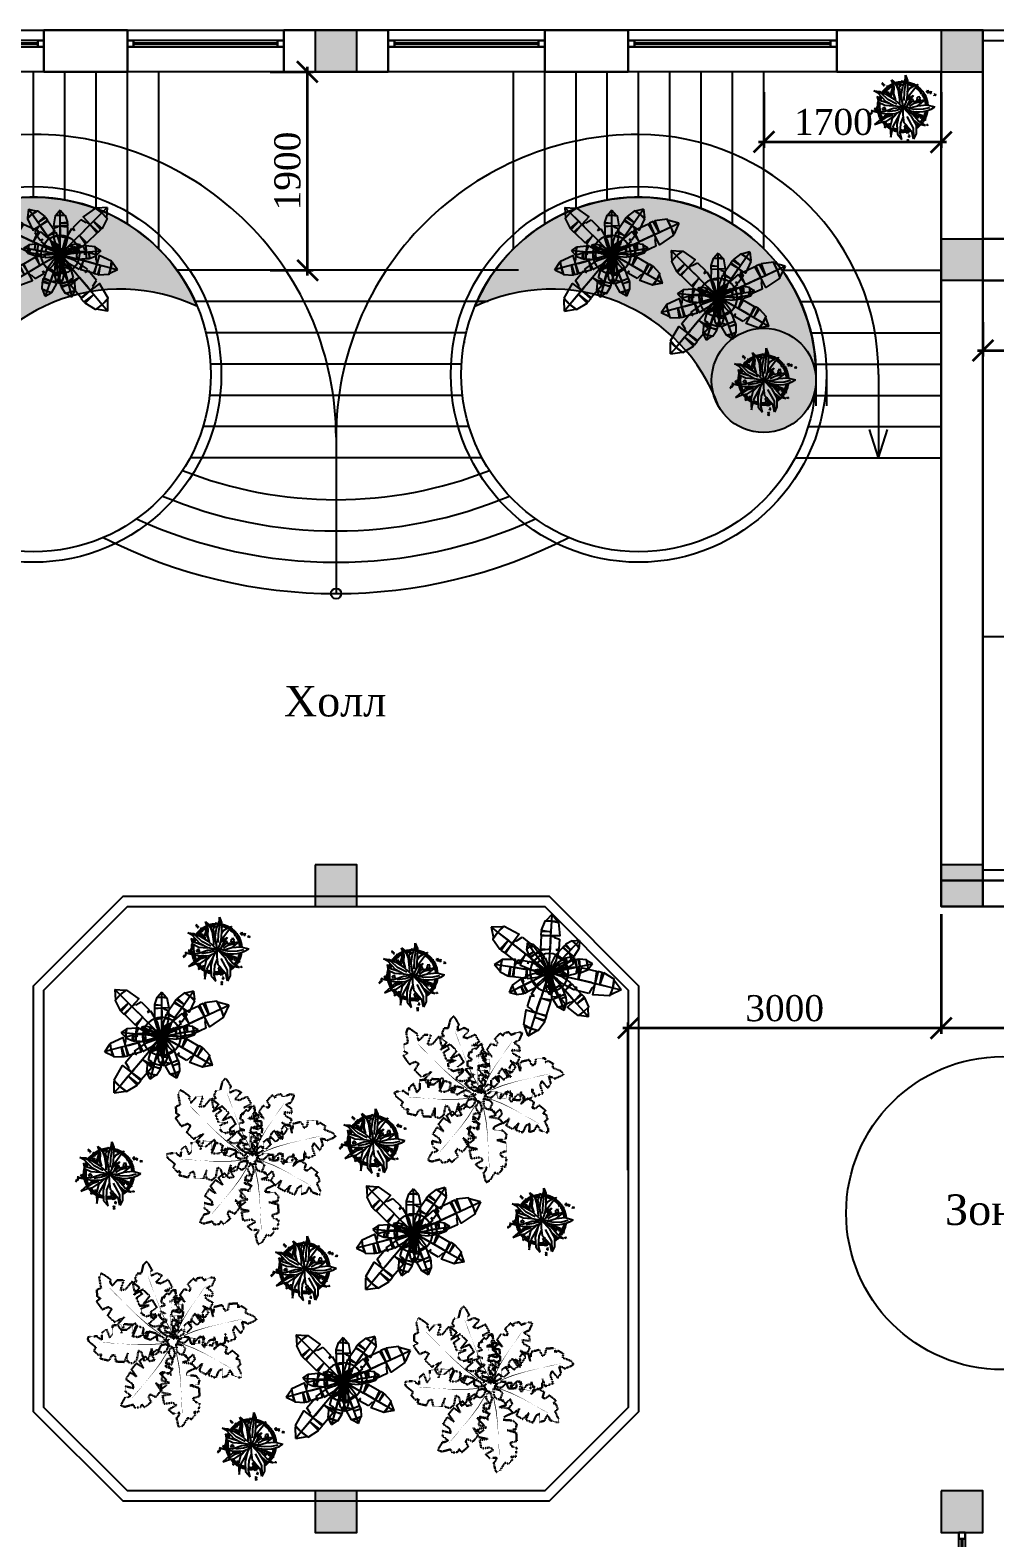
# Model space of a CAD drawing. Header units: inches. Extents: x 2870606 to 3671143, y -733551 to -473558.
# Drawn here: x 2925464 to 2934711, y -677554 to -663104 of the extents above; entities that cross this region are included whole.
import ezdxf

# ---------------------------------------------------------------- set-up
doc = ezdxf.new("R2010")
doc.units = ezdxf.units.IN
doc.header["$MEASUREMENT"] = 0
doc.linetypes.add('DOT2', pattern=[0.125, 0, -0.125])
for name, color, linetype in [('100_TREE', 64, 'Continuous'), ('A_Windows', 160, 'Continuous'), ('Trees', 92, 'Continuous'), ('ШРИФТ', 7, 'Continuous')]:
    doc.layers.add(name, color=color, linetype=linetype)
doc.layers.add('AGAC', color=94, linetype='Continuous', lineweight=30)
doc.layers.add('Cashpo', color=25, linetype='Continuous', lineweight=25)
doc.styles.add('GENERATED_STYLE_1', font='times.ttf')
doc.styles.add('J~stule', font='dutch.ttf')
doc.linetypes.add('FENCELINE1', pattern='A,0.25,-0.1,[133,ltypeshp.shx,S=0.1,R=0,X=-0.1,Y=0],-0.1,1', length=1.45)
doc.dimstyles.new('J~style', dxfattribs={"dimscale": 100, "dimtxt": 2.5, "dimasz": 2, "dimexe": 0.55, "dimexo": 0.725, "dimtad": 1, "dimdec": 0, "dimdsep": 46, "dimtxsty": 'J~stule', "dimblk": 'OBLIQUE', "dimcen": 2, "dimdle": 0.5, "dimadec": 0, "dimazin": 0, "dimtfac": 1, "dimtdec": 0, "dimtmove": 0, "dimatfit": 3, "dimfxl": 1, "dimarcsym": 0})

# ---------------------------------------------------------------- blocks, each defined once
blk = doc.blocks.new('AGAC 2')
at = {"linetype": 'DOT2'}
for points in [[(84, 28), (37, 41), (-24, -6), (-34, 56), (-85, 118), (-163, 119), (-245, 106), (-324, 185), (-217, 257), (-383, 231), (-430, 242), (-498, 285), (-363, 405), (-360, 470), (-543, 426), (-634, 474), (-644, 575), (-490, 637), (-673, 630), (-731, 781), (-624, 854), (-663, 906), (-772, 909), (-805, 1081), (-722, 1094), (-760, 1147), (-718, 1251), (-641, 1249), (-598, 1418), (-540, 1476), (-504, 1436), (-434, 1315), (-456, 1283), (-463, 1202), (-338, 1255), (-237, 1209), (-359, 1080), (-274, 1056), (-124, 1129), (-46, 985), (-187, 915), (-7, 932), (51, 784), (-100, 709), (64, 709), (79, 559), (-43, 532), (-76, 431), (63, 436), (88, 289), (-33, 225), (-26, 137), (34, 52)], [(-86, 52), (-141, 43), (-182, -34), (-221, 25), (-303, 65), (-384, 29), (-462, -23), (-582, 21), (-504, 146), (-664, 41), (-717, 30), (-808, 42), (-725, 230), (-754, 298), (-921, 167), (-1037, 173), (-1096, 272), (-966, 410), (-1152, 315), (-1283, 443), (-1207, 570), (-1271, 606), (-1386, 557), (-1501, 719), (-1421, 771), (-1486, 807), (-1491, 935), (-1411, 970), (-1446, 1165), (-1414, 1252), (-1358, 1227), (-1229, 1135), (-1236, 1092), (-1205, 1005), (-1101, 1119), (-975, 1119), (-1040, 928), (-941, 943), (-821, 1090), (-672, 978), (-784, 839), (-608, 942), (-477, 816), (-597, 668), (-429, 745), (-343, 597), (-456, 512), (-442, 393), (-301, 463), (-205, 323), (-300, 200), (-251, 112), (-149, 52)], [(46, -8), (32, 32), (-32, 52), (7, 90), (27, 158), (-11, 214), (-61, 266), (-44, 363), (61, 321), (-41, 428), (-56, 467), (-59, 537), (94, 500), (142, 531), (20, 639), (9, 728), (76, 786), (198, 706), (101, 835), (180, 951), (286, 911), (305, 964), (252, 1044), (359, 1154), (410, 1100), (428, 1154), (524, 1175), (561, 1120), (704, 1173), (774, 1160), (763, 1114), (711, 1004), (678, 1003), (616, 968), (717, 905), (733, 810), (580, 833), (605, 760), (732, 689), (668, 561), (547, 627), (649, 507), (572, 391), (443, 462), (525, 345), (424, 260), (344, 334), (256, 307), (329, 210), (236, 119), (129, 174), (69, 125), (38, 40)], [(-11, 9), (-34, 27), (-78, 17), (-68, 53), (-81, 99), (-123, 119), (-170, 132), (-194, 194), (-118, 207), (-215, 234), (-237, 251), (-263, 291), (-161, 323), (-143, 358), (-253, 379), (-291, 427), (-272, 484), (-172, 480), (-274, 521), (-268, 617), (-192, 631), (-200, 668), (-259, 697), (-234, 798), (-186, 785), (-194, 823), (-145, 869), (-104, 849), (-39, 930), (7, 947), (16, 917), (24, 834), (5, 822), (-19, 780), (62, 778), (105, 728), (7, 688), (47, 654), (147, 657), (154, 559), (60, 556), (162, 521), (157, 426), (57, 423), (145, 383), (116, 298), (44, 313), (1, 267), (78, 235), (55, 149), (-26, 144), (-44, 95), (-33, 34)], [(63, -61), (81, -17), (43, 49), (105, 51), (173, 93), (184, 169), (183, 252), (270, 320), (327, 205), (323, 372), (340, 416), (391, 477), (492, 329), (556, 318), (536, 503), (595, 587), (695, 584), (737, 424), (754, 605), (909, 643), (967, 528), (1024, 559), (1041, 666), (1214, 676), (1216, 593), (1273, 624), (1370, 568), (1358, 493), (1519, 428), (1568, 364), (1524, 334), (1396, 281), (1367, 306), (1289, 324), (1325, 194), (1266, 101), (1155, 238), (1120, 158), (1173, 0), (1021, -58), (970, 89), (964, -89), (811, -127), (756, 31), (736, -130), (586, -125), (575, -2), (480, 43), (467, -94), (319, -100), (272, 28), (184, 33), (93, -15)], [(-111, -13), (-141, -50), (-124, -124), (-184, -108), (-261, -128), (-294, -198), (-316, -277), (-420, -317), (-440, -190), (-486, -351), (-515, -389), (-582, -432), (-634, -261), (-692, -232), (-727, -415), (-808, -478), (-903, -446), (-896, -280), (-965, -449), (-1125, -440), (-1147, -313), (-1210, -326), (-1258, -424), (-1427, -383), (-1404, -302), (-1467, -315), (-1544, -234), (-1511, -165), (-1646, -56), (-1674, 19), (-1623, 35), (-1485, 48), (-1465, 16), (-1395, -24), (-1392, 111), (-1308, 183), (-1242, 19), (-1185, 86), (-1190, 252), (-1028, 264), (-1022, 107), (-964, 277), (-806, 268), (-800, 101), (-734, 249), (-592, 200), (-618, 79), (-540, 9), (-487, 136), (-344, 98), (-336, -38), (-254, -68), (-152, -49)], [(13, -121), (52, -102), (67, -35), (109, -72), (180, -85), (234, -41), (282, 15), (382, 7), (350, -104), (449, 9), (487, 29), (558, 38), (535, -121), (571, -167), (670, -32), (760, -13), (825, -75), (755, -207), (876, -97), (1002, -166), (971, -278), (1028, -292), (1104, -230), (1226, -329), (1176, -385), (1233, -399), (1263, -495), (1210, -538), (1278, -679), (1271, -751), (1224, -745), (1107, -702), (1103, -668), (1061, -608), (1007, -717), (911, -743), (920, -584), (848, -617), (788, -753), (651, -700), (707, -571), (595, -686), (470, -618), (529, -480), (418, -574), (322, -480), (390, -392), (354, -304), (262, -387), (160, -301), (206, -188), (151, -131), (61, -108)], [(-121, -91), (-110, -136), (-42, -165), (-89, -202), (-116, -273), (-81, -338), (-32, -400), (-60, -503), (-170, -448), (-71, -574), (-58, -617), (-62, -694), (-224, -638), (-280, -667), (-157, -797), (-154, -895), (-233, -951), (-358, -852), (-265, -1001), (-363, -1120), (-474, -1065), (-500, -1122), (-450, -1214), (-577, -1322), (-627, -1259), (-653, -1315), (-759, -1329), (-794, -1265), (-954, -1308), (-1029, -1287), (-1013, -1239), (-945, -1124), (-908, -1126), (-838, -1095), (-941, -1016), (-950, -911), (-785, -952), (-805, -870), (-936, -780), (-854, -647), (-729, -731), (-828, -591), (-732, -472), (-599, -562), (-676, -427), (-559, -344), (-479, -433), (-381, -413), (-450, -300), (-340, -210), (-229, -280), (-159, -234), (-117, -144)], [(-67, -149), (-26, -175), (45, -149), (36, -210), (66, -284), (139, -308), (220, -321), (272, -420), (148, -455), (314, -481), (354, -505), (406, -566), (242, -639), (220, -700), (406, -713), (477, -786), (457, -884), (292, -897), (468, -945), (477, -1105), (354, -1142), (374, -1203), (477, -1239), (457, -1412), (374, -1399), (395, -1460), (323, -1545), (251, -1521), (159, -1668), (87, -1705), (66, -1657), (36, -1521), (66, -1497), (97, -1423), (-37, -1436), (-119, -1362), (36, -1276), (-37, -1228), (-201, -1252), (-232, -1092), (-78, -1068), (-253, -1031), (-263, -873), (-98, -847), (-253, -799), (-222, -652), (-98, -663), (-37, -578), (-170, -541), (-150, -394), (-16, -370), (5, -284), (-26, -186)]]:
    blk.add_lwpolyline(points, close=True, dxfattribs=at)
for points in [[(-1287, 1010), (-1287, 1010), (-1383, 1170)], [(-527, 1236), (-527, 1236), (-546, 1399)], [(-454, 1049), (-461, 1047), (-527, 1236)], [(-1124, 852), (-1130, 847), (-1287, 1010)], [(-387, 861), (-387, 861), (-454, 1049), (-461, 1047)], [(-45, 814), (-45, 814), (-15, 907)], [(409, 744), (409, 744), (511, 886), (506, 890)], [(511, 886), (506, 890), (609, 1031)], [(609, 1031), (609, 1031), (716, 1126)], [(-966, 689), (-966, 689), (-1124, 852), (-1130, 847)], [(-728, 459), (-734, 454), (-966, 689)], [(-281, 590), (-287, 587), (-387, 861)], [(-170, 350), (-181, 340), (-281, 590), (-287, 587)], [(-62, 576), (-62, 576), (-52, 695), (-56, 695)], [(-52, 695), (-56, 695), (-45, 814)], [(267, 533), (263, 537), (409, 744)], [(-501, 264), (-507, 248), (-728, 459), (-734, 454)], [(-43, 118), (-55, 114), (-170, 350), (-181, 340)], [(-70, 246), (-78, 243), (-71, 403), (-75, 403)], [(-71, 403), (-75, 403), (-62, 576)], [(47, 128), (38, 134), (151, 334), (138, 337)], [(151, 334), (138, 337), (267, 533), (263, 537)], [(663, 225), (661, 231), (943, 294)], [(943, 294), (943, 294), (1137, 335), (1136, 342)], [(1137, 335), (1136, 342), (1331, 382)], [(1331, 382), (1331, 382), (1493, 380)], [(-260, 84), (-270, 75), (-501, 264), (-507, 248)], [(-58, 89), (-66, 89), (-70, 246), (-78, 243)], [(167, 52), (165, 64), (413, 147), (404, 159)], [(413, 147), (404, 159), (663, 225), (661, 231)], [(-1452, -67), (-1452, -67), (-1607, -17)], [(-1254, -79), (-1255, -86), (-1452, -67)], [(-1056, -96), (-1056, -96), (-1254, -79), (-1255, -86)], [(-767, -111), (-768, -118), (-1056, -96)], [(-506, -110), (-501, -124), (-767, -111), (-768, -118)], [(-243, -91), (-245, -103), (-506, -110), (-501, -124)], [(-136, -239), (-127, -247), (-269, -453), (-255, -457)], [(26, -271), (39, -271), (76, -529), (90, -523)], [(151, -108), (157, -99), (372, -194), (373, -181)], [(372, -194), (373, -181), (585, -294), (588, -289)], [(-269, -453), (-255, -457), (-416, -657), (-411, -661)], [(76, -529), (90, -523), (109, -789), (116, -789)], [(585, -294), (588, -289), (814, -419)], [(814, -419), (814, -419), (968, -509), (971, -504)], [(968, -509), (971, -504), (1125, -595)], [(-416, -657), (-411, -661), (-591, -872)], [(109, -789), (116, -789), (128, -1078)], [(1125, -595), (1125, -595), (1231, -696)], [(-716, -1016), (-711, -1021), (-837, -1164)], [(-591, -872), (-591, -872), (-716, -1016), (-711, -1021)], [(128, -1078), (128, -1078), (135, -1276), (142, -1276)], [(-837, -1164), (-837, -1164), (-963, -1256)], [(135, -1276), (142, -1276), (147, -1474)], [(147, -1474), (147, -1474), (116, -1634)]]:
    blk.add_solid(points, dxfattribs=at)
blk = doc.blocks.new('cvetok')
at = {"layer": 'Cashpo', "lineweight": 30, "ltscale": 0.1}
for centre, major_axis, start_param, end_param in [((94658, 171878), (170, -170), 2.400873, 2.651128), ((94658, 171878), (-158, -158), 4.034231, 4.174743), ((94658, 171878), (-170, -170), 3.409984, 3.737026), ((94658, 171878), (170, -170), 3.458664, 3.61719), ((94658, 171878), (158, -158), 3.482746, 3.649771), ((94658, 171878), (170, -170), 3.024703, 3.316562), ((94658, 171878), (-158, -158), 4.624923, 4.873501), ((94658, 171878), (170, -170), 2.755823, 2.987251), ((94658, 171878), (-158, -158), 4.327905, 4.569763), ((94658, 171878), (-158, -158), 3.449429, 3.724418), ((94658, 171878), (-158, -158), 3.03563, 3.35015), ((94658, 171878), (-170, -170), 3.019498, 3.341375), ((94658, 171878), (-158, -158), 2.449339, 2.938254), ((94658, 171878), (-170, -170), 2.966211, 2.998209), ((94658, 171878), (-170, -170), 2.892081, 2.958014), ((94658, 171878), (-170, -170), 2.431898, 2.830481), ((94658, 171878), (170, -170), 3.717694, 3.950919), ((94658, 171878), (170, -170), 4.008914, 4.104644), ((94658, 171878), (170, -170), 4.142062, 4.429809), ((94659, 171883), (158, -158), 3.767296, 4.146619), ((94658, 171878), (-158, -158), 5.746791, 5.985086), ((94658, 171878), (158, -158), 0.066528, 0.61373), ((94658, 171878), (170, -170), 0.291978, 0.654909), ((94658, 171878), (170, -170), 4.559068, 4.718123), ((94658, 171878), (-158, -158), 6.166573, 6.379453), ((94658, 171878), (170, -170), 4.823255, 4.978325), ((94658, 171878), (158, -158), -1.237744, -1.029908), ((94658, 171878), (-158, -158), 1.402226, 1.533974), ((94658, 171878), (-170, -170), 1.354065, 1.580489), ((94658, 171878), (170, -170), 0.075749, 0.183167), ((94658, 171878), (170, -170), -1.220089, -1.010216), ((94658, 171878), (170, -170), -0.886086, -0.617507), ((94658, 171878), (158, -158), -0.889995, -0.67916), ((94658, 171878), (158, -158), -0.609448, -0.475122), ((94658, 171878), (170, -170), -0.592307, -0.44413)]:
    blk.add_ellipse(centre, major_axis=major_axis, ratio=1, start_param=start_param, end_param=end_param, dxfattribs=at)
at = {"layer": 'Trees', "ltscale": 10}
for p, q in [((94457, 172108), (94461, 172102)), ((94463, 172105), (94457, 172108)), ((94461, 172102), (94457, 172100)), ((94457, 172100), (94461, 172100)), ((94461, 172100), (94459, 172096)), ((94464, 172108), (94463, 172105)), ((94465, 172105), (94464, 172108)), ((94469, 172107), (94465, 172105)), ((94468, 172098), (94469, 172107)), ((94577, 172068), (94551, 172140)), ((94551, 172140), (94596, 172088)), ((94551, 172140), (94605, 172093)), ((94642, 172108), (94630, 172104)), ((94630, 172104), (94648, 172088)), ((94635, 172116), (94642, 172108)), ((94646, 172113), (94635, 172116)), ((94652, 172132), (94646, 172113)), ((94656, 172114), (94652, 172132)), ((94652, 172089), (94666, 172100)), ((94665, 172116), (94656, 172114)), ((94657, 172074), (94683, 172148)), ((94660, 172108), (94665, 172116)), ((94668, 172106), (94660, 172108)), ((94676, 172024), (94688, 172110)), ((94683, 172148), (94684, 172183)), ((94684, 172183), (94704, 172132)), ((94688, 172110), (94692, 172145)), ((94704, 172132), (94702, 172039)), ((94380, 172032), (94437, 172027)), ((94422, 172010), (94380, 172032)), ((94414, 171978), (94424, 171926)), ((94435, 171942), (94414, 171978)), ((94454, 172008), (94422, 172022)), ((94499, 171928), (94422, 172010)), ((94437, 172027), (94503, 171997)), ((94515, 171950), (94454, 172008)), ((94459, 172096), (94468, 172097)), ((94471, 172095), (94474, 172089)), ((94476, 172092), (94471, 172095)), ((94474, 172089), (94471, 172087)), ((94471, 172087), (94475, 172087)), ((94475, 172087), (94473, 172083)), ((94473, 172083), (94481, 172084)), ((94478, 172095), (94476, 172092)), ((94479, 172091), (94478, 172095)), ((94483, 172094), (94479, 172091)), ((94482, 172085), (94483, 172094)), ((94497, 172023), (94509, 172021)), ((94506, 172016), (94497, 172023)), ((94502, 172012), (94506, 172016)), ((94508, 172012), (94502, 172012)), ((94503, 171997), (94575, 171953)), ((94504, 172074), (94510, 172074)), ((94511, 172065), (94504, 172074)), ((94505, 172005), (94508, 172012)), ((94520, 172010), (94505, 172005)), ((94508, 172078), (94512, 172076)), ((94510, 172074), (94508, 172078)), ((94509, 172021), (94510, 172027)), ((94510, 172057), (94515, 172048)), ((94516, 172057), (94510, 172057)), ((94510, 172027), (94513, 172021)), ((94512, 172076), (94515, 172083)), ((94522, 172069), (94512, 172064)), ((94513, 172021), (94518, 172026)), ((94515, 172083), (94516, 172074)), ((94515, 172062), (94516, 172057)), ((94518, 172059), (94515, 172062)), ((94516, 172074), (94521, 172075)), ((94521, 172075), (94517, 172072)), ((94517, 172072), (94522, 172069)), ((94517, 172047), (94528, 172051)), ((94524, 172065), (94518, 172059)), ((94518, 172026), (94521, 172012)), ((94518, 172006), (94530, 172004)), ((94527, 171999), (94518, 172006)), ((94523, 172057), (94524, 172065)), ((94527, 172056), (94523, 172057)), ((94523, 172054), (94527, 172056)), ((94528, 172051), (94523, 172054)), ((94523, 171995), (94527, 171999)), ((94528, 171995), (94523, 171995)), ((94526, 171988), (94528, 171995)), ((94540, 171994), (94526, 171988)), ((94530, 172004), (94531, 172010)), ((94531, 172010), (94534, 172004)), ((94534, 172004), (94539, 172009)), ((94539, 172009), (94542, 171995)), ((94564, 172082), (94542, 172010)), ((94542, 172010), (94545, 171977)), ((94562, 172008), (94564, 172082)), ((94587, 171956), (94562, 172008)), ((94573, 172006), (94577, 172068)), ((94590, 171947), (94573, 172006)), ((94596, 172088), (94615, 172039)), ((94615, 172089), (94597, 172096)), ((94597, 172096), (94610, 172081)), ((94610, 172081), (94601, 172073)), ((94601, 172073), (94613, 172075)), ((94613, 172075), (94609, 172062)), ((94609, 172062), (94632, 172069)), ((94618, 172098), (94615, 172089)), ((94615, 172039), (94627, 171950)), ((94621, 172089), (94618, 172098)), ((94619, 172065), (94633, 172033)), ((94631, 172099), (94621, 172089)), ((94634, 172073), (94631, 172099)), ((94633, 172033), (94656, 171910)), ((94644, 171992), (94657, 172074)), ((94661, 171873), (94644, 171992)), ((94672, 171939), (94676, 172024)), ((94696, 171961), (94683, 171915)), ((94723, 171991), (94688, 171932)), ((94702, 172039), (94696, 171961)), ((94699, 172022), (94723, 172055)), ((94707, 171953), (94761, 171989)), ((94761, 171989), (94722, 171939)), ((94723, 172055), (94778, 172087)), ((94773, 172057), (94723, 171991)), ((94804, 172093), (94773, 172057)), ((94778, 172087), (94804, 172093)), ((94797, 171971), (94794, 171945)), ((94823, 171977), (94799, 171974)), ((94817, 171965), (94823, 171977)), ((94828, 171964), (94817, 171965)), ((94818, 171959), (94828, 171964)), ((94828, 171941), (94818, 171959)), ((94828, 172019), (94839, 172017)), ((94838, 172001), (94828, 172019)), ((94837, 172024), (94843, 172020)), ((94839, 172017), (94837, 172024)), ((94858, 172005), (94840, 171999)), ((94843, 172020), (94851, 172031)), ((94851, 172031), (94850, 172016)), ((94850, 172016), (94858, 172015)), ((94858, 172015), (94850, 172011)), ((94850, 172011), (94858, 172005)), ((94872, 172004), (94859, 171998)), ((94859, 171996), (94862, 171981)), ((94862, 171981), (94867, 171987)), ((94867, 171987), (94870, 171983)), ((94870, 171983), (94871, 171988)), ((94871, 171996), (94872, 172004)), ((94877, 171998), (94871, 171996)), ((94871, 171988), (94881, 171985)), ((94873, 171993), (94877, 171998)), ((94881, 171985), (94873, 171993)), ((94887, 172032), (94889, 172018)), ((94894, 172029), (94887, 172032)), ((94891, 172017), (94906, 172016)), ((94894, 172035), (94894, 172029)), ((94897, 172030), (94894, 172035)), ((94907, 172036), (94897, 172030)), ((94901, 172022), (94907, 172024)), ((94906, 172016), (94901, 172022)), ((94902, 172026), (94907, 172036)), ((94907, 172024), (94902, 172026)), ((94910, 172023), (94918, 172020)), ((94915, 172008), (94910, 172023)), ((94917, 172025), (94921, 172021)), ((94918, 172020), (94917, 172025)), ((94931, 172008), (94917, 172007)), ((94921, 172021), (94929, 172029)), ((94929, 172029), (94926, 172018)), ((94926, 172018), (94932, 172016)), ((94932, 172016), (94926, 172014)), ((94926, 172014), (94931, 172008)), ((94958, 171997), (94968, 172005)), ((94963, 171986), (94958, 171996)), ((94966, 171991), (94963, 171986)), ((94969, 171987), (94966, 171991)), ((94968, 172005), (94968, 171999)), ((94968, 171999), (94972, 172000)), ((94978, 171993), (94969, 171992)), ((94969, 171992), (94969, 171987)), ((94972, 172000), (94970, 171996)), ((94970, 171996), (94978, 171993)), ((94338, 171812), (94340, 171808)), ((94347, 171811), (94338, 171812)), ((94354, 171818), (94350, 171813)), ((94350, 171813), (94356, 171816)), ((94351, 171820), (94354, 171818)), ((94354, 171820), (94351, 171820)), ((94352, 171825), (94354, 171820)), ((94361, 171823), (94352, 171825)), ((94354, 171844), (94360, 171837)), ((94362, 171842), (94354, 171844)), ((94356, 171816), (94358, 171812)), ((94360, 171837), (94357, 171834)), ((94357, 171834), (94362, 171835)), ((94358, 171812), (94359, 171816)), ((94359, 171816), (94363, 171814)), ((94362, 171835), (94361, 171829)), ((94361, 171829), (94370, 171834)), ((94363, 171846), (94362, 171842)), ((94363, 171814), (94362, 171823)), ((94365, 171842), (94363, 171846)), ((94368, 171847), (94365, 171842)), ((94371, 171835), (94368, 171847)), ((94372, 171838), (94475, 171816)), ((94478, 171833), (94372, 171838)), ((94384, 171864), (94390, 171858)), ((94392, 171862), (94384, 171864)), ((94390, 171858), (94387, 171854)), ((94387, 171854), (94392, 171855)), ((94392, 171855), (94391, 171850)), ((94391, 171850), (94400, 171854)), ((94393, 171866), (94392, 171862)), ((94395, 171862), (94393, 171866)), ((94398, 171867), (94395, 171862)), ((94401, 171856), (94398, 171867)), ((94400, 171844), (94405, 171845)), ((94405, 171842), (94400, 171844)), ((94401, 171850), (94412, 171851)), ((94405, 171845), (94401, 171850)), ((94402, 171834), (94405, 171842)), ((94408, 171840), (94402, 171834)), ((94403, 171876), (94411, 171867)), ((94414, 171872), (94403, 171876)), ((94411, 171867), (94405, 171863)), ((94405, 171863), (94412, 171863)), ((94411, 171837), (94408, 171840)), ((94412, 171863), (94410, 171856)), ((94410, 171856), (94424, 171860)), ((94417, 171839), (94411, 171841)), ((94411, 171841), (94411, 171837)), ((94413, 171850), (94417, 171839)), ((94416, 171877), (94414, 171872)), ((94418, 171872), (94416, 171877)), ((94423, 171877), (94418, 171872)), ((94425, 171862), (94423, 171877)), ((94424, 171926), (94485, 171896)), ((94529, 171912), (94435, 171942)), ((94469, 171849), (94465, 171867)), ((94467, 171869), (94485, 171878)), ((94476, 171856), (94469, 171849)), ((94475, 171816), (94580, 171813)), ((94479, 171848), (94476, 171856)), ((94570, 171863), (94478, 171833)), ((94481, 171856), (94479, 171848)), ((94496, 171854), (94481, 171856)), ((94485, 171878), (94482, 171868)), ((94482, 171868), (94490, 171869)), ((94552, 171813), (94482, 171792)), ((94485, 171896), (94569, 171890)), ((94490, 171869), (94485, 171863)), ((94485, 171863), (94496, 171854)), ((94573, 171888), (94499, 171928)), ((94586, 171843), (94512, 171831)), ((94602, 171906), (94515, 171950)), ((94612, 171825), (94557, 171768)), ((94661, 171873), (94570, 171863)), ((94661, 171873), (94573, 171888)), ((94575, 171953), (94661, 171873)), ((94580, 171813), (94638, 171839)), ((94638, 171858), (94586, 171843)), ((94607, 171767), (94661, 171873)), ((94627, 171950), (94628, 171913)), ((94638, 171839), (94661, 171873)), ((94683, 171915), (94661, 171873)), ((94662, 171803), (94661, 171873)), ((94661, 171873), (94739, 171873)), ((94661, 171873), (94734, 171795)), ((94670, 171868), (94750, 171932)), ((94695, 171947), (94707, 171953)), ((94750, 171811), (94697, 171846)), ((94722, 171939), (94698, 171887)), ((94698, 171846), (94788, 171798)), ((94713, 171865), (94786, 171857)), ((94723, 171890), (94767, 171915)), ((94731, 171945), (94729, 171919)), ((94729, 171919), (94740, 171927)), ((94758, 171951), (94733, 171949)), ((94739, 171873), (94802, 171891)), ((94740, 171927), (94740, 171924)), ((94750, 171932), (94871, 171947)), ((94810, 171742), (94750, 171811)), ((94751, 171940), (94758, 171951)), ((94763, 171939), (94751, 171940)), ((94753, 171933), (94763, 171939)), ((94754, 171931), (94753, 171933)), ((94793, 171813), (94755, 171836)), ((94767, 171915), (94834, 171931)), ((94786, 171857), (94857, 171860)), ((94850, 171793), (94793, 171813)), ((94794, 171945), (94805, 171952)), ((94871, 171947), (94798, 171890)), ((94802, 171891), (94886, 171899)), ((94805, 171952), (94807, 171943)), ((94807, 171943), (94812, 171951)), ((94812, 171951), (94828, 171941)), ((94857, 171860), (94918, 171874)), ((94886, 171899), (94964, 171879)), ((94340, 171806), (94336, 171800)), ((94336, 171800), (94342, 171803)), ((94340, 171808), (94337, 171807)), ((94337, 171807), (94340, 171806)), ((94342, 171803), (94344, 171800)), ((94344, 171800), (94345, 171804)), ((94345, 171804), (94349, 171801)), ((94349, 171801), (94348, 171810)), ((94482, 171792), (94388, 171709)), ((94388, 171709), (94451, 171734)), ((94495, 171779), (94440, 171740)), ((94451, 171734), (94504, 171743)), ((94499, 171709), (94479, 171705)), ((94479, 171705), (94487, 171699)), ((94487, 171699), (94480, 171695)), ((94480, 171695), (94487, 171694)), ((94487, 171694), (94483, 171680)), ((94483, 171680), (94494, 171690)), ((94494, 171690), (94500, 171684)), ((94562, 171800), (94495, 171779)), ((94498, 171693), (94508, 171690)), ((94500, 171684), (94498, 171693)), ((94508, 171690), (94501, 171708)), ((94504, 171743), (94590, 171802)), ((94519, 171714), (94513, 171695)), ((94513, 171695), (94522, 171699)), ((94540, 171714), (94521, 171716)), ((94522, 171699), (94522, 171691)), ((94522, 171691), (94527, 171697)), ((94527, 171697), (94537, 171687)), ((94533, 171706), (94540, 171714)), ((94542, 171704), (94533, 171706)), ((94533, 171701), (94542, 171704)), ((94537, 171687), (94533, 171701)), ((94557, 171768), (94538, 171691)), ((94538, 171691), (94543, 171590)), ((94543, 171590), (94562, 171685)), ((94562, 171685), (94607, 171767)), ((94625, 171805), (94602, 171712)), ((94602, 171712), (94606, 171617)), ((94633, 171628), (94639, 171721)), ((94639, 171721), (94664, 171783)), ((94672, 171726), (94662, 171803)), ((94670, 171698), (94679, 171681)), ((94680, 171696), (94670, 171698)), ((94746, 171644), (94672, 171726)), ((94685, 171679), (94676, 171663)), ((94678, 171705), (94680, 171696)), ((94684, 171700), (94678, 171705)), ((94682, 171680), (94701, 171686)), ((94694, 171711), (94684, 171700)), ((94689, 171670), (94685, 171679)), ((94695, 171677), (94689, 171670)), ((94692, 171697), (94694, 171711)), ((94699, 171696), (94692, 171697)), ((94693, 171692), (94699, 171696)), ((94701, 171686), (94693, 171692)), ((94694, 171668), (94695, 171677)), ((94709, 171666), (94694, 171668)), ((94696, 171661), (94709, 171666)), ((94762, 171674), (94701, 171786)), ((94734, 171795), (94787, 171704)), ((94758, 171755), (94804, 171716)), ((94765, 171594), (94762, 171674)), ((94787, 171704), (94787, 171620)), ((94788, 171798), (94850, 171793)), ((94789, 171779), (94793, 171794)), ((94802, 171770), (94789, 171777)), ((94793, 171794), (94798, 171787)), ((94798, 171787), (94801, 171792)), ((94801, 171792), (94802, 171786)), ((94801, 171778), (94802, 171770)), ((94808, 171775), (94801, 171778)), ((94802, 171786), (94813, 171788)), ((94813, 171788), (94804, 171781)), ((94804, 171781), (94808, 171775)), ((94804, 171716), (94872, 171700)), ((94872, 171700), (94810, 171742)), ((94824, 171778), (94829, 171793)), ((94838, 171769), (94825, 171776)), ((94829, 171793), (94833, 171786)), ((94833, 171786), (94837, 171791)), ((94837, 171791), (94837, 171786)), ((94837, 171786), (94848, 171787)), ((94837, 171777), (94838, 171769)), ((94843, 171775), (94837, 171777)), ((94848, 171787), (94839, 171780)), ((94839, 171780), (94843, 171775)), ((94851, 171755), (94846, 171744)), ((94846, 171744), (94852, 171746)), ((94852, 171746), (94851, 171741)), ((94851, 171741), (94855, 171744)), ((94863, 171753), (94853, 171756)), ((94855, 171744), (94860, 171737)), ((94858, 171746), (94863, 171747)), ((94860, 171737), (94858, 171746)), ((94859, 171749), (94863, 171753)), ((94863, 171747), (94859, 171749)), ((94868, 171769), (94862, 171760)), ((94862, 171758), (94870, 171750)), ((94870, 171763), (94868, 171769)), ((94874, 171767), (94870, 171763)), ((94870, 171750), (94871, 171756)), ((94871, 171756), (94875, 171754)), ((94873, 171762), (94874, 171767)), ((94881, 171760), (94873, 171762)), ((94873, 171758), (94881, 171760)), ((94875, 171754), (94873, 171758)), ((94885, 171702), (94887, 171711)), ((94889, 171704), (94885, 171702)), ((94889, 171711), (94898, 171710)), ((94889, 171700), (94889, 171704)), ((94892, 171703), (94889, 171700)), ((94897, 171698), (94892, 171703)), ((94898, 171710), (94895, 171707)), ((94895, 171707), (94898, 171706)), ((94898, 171706), (94895, 171705)), ((94895, 171705), (94897, 171698)), ((94606, 171617), (94649, 171568)), ((94649, 171568), (94633, 171628)), ((94677, 171660), (94692, 171647)), ((94692, 171647), (94692, 171657)), ((94692, 171657), (94699, 171654)), ((94699, 171625), (94692, 171638)), ((94693, 171640), (94706, 171650)), ((94699, 171654), (94696, 171661)), ((94703, 171632), (94699, 171625)), ((94699, 171562), (94706, 171567)), ((94703, 171561), (94699, 171562)), ((94699, 171543), (94706, 171549)), ((94704, 171542), (94699, 171543)), ((94701, 171558), (94703, 171561)), ((94705, 171559), (94701, 171558)), ((94701, 171539), (94704, 171542)), ((94705, 171540), (94701, 171539)), ((94707, 171626), (94703, 171632)), ((94706, 171650), (94705, 171642)), ((94705, 171642), (94711, 171644)), ((94707, 171552), (94705, 171559)), ((94707, 171533), (94705, 171540)), ((94718, 171634), (94706, 171633)), ((94706, 171633), (94707, 171626)), ((94707, 171567), (94714, 171561)), ((94708, 171558), (94707, 171552)), ((94707, 171548), (94714, 171542)), ((94708, 171539), (94707, 171533)), ((94711, 171644), (94708, 171639)), ((94708, 171639), (94718, 171634)), ((94711, 171557), (94708, 171558)), ((94712, 171538), (94708, 171539)), ((94714, 171561), (94710, 171560)), ((94710, 171560), (94711, 171557)), ((94714, 171542), (94710, 171541)), ((94710, 171541), (94712, 171538)), ((94724, 171607), (94713, 171604)), ((94713, 171602), (94714, 171590)), ((94714, 171590), (94718, 171595)), ((94718, 171595), (94720, 171591)), ((94720, 171591), (94721, 171595)), ((94721, 171595), (94729, 171592)), ((94722, 171602), (94724, 171607)), ((94727, 171602), (94722, 171602)), ((94723, 171599), (94727, 171602)), ((94729, 171592), (94723, 171599)), ((94762, 171570), (94746, 171644)), ((94787, 171620), (94762, 171570))]:
    blk.add_line(p, q, dxfattribs=at)
at = {"layer": 'Trees', "linetype": 'ByBlock'}
blk.add_ellipse((94658, 171878), major_axis=(170, -170), ratio=1, start_param=2.298631, end_param=2.368794, dxfattribs=at)
at = {"layer": 'Trees', "ltscale": 10}
for centre, major_axis, ratio, start_param, end_param in [((94808, 172099), (274, 0), 0.978732, 4.181898, 5.319375), ((94658, 171878), (170, -170), 1, 0.214693, 0.250114)]:
    blk.add_ellipse(centre, major_axis=major_axis, ratio=ratio, start_param=start_param, end_param=end_param, dxfattribs=at)
blk = doc.blocks.new('3DLF-P1')
at = {"color": 76}
blk.add_line((-0.98, 0, 0.17), (0, 0, 0.17), dxfattribs=at)
for points in [[(-19.36, 0, -5.26), (-17.06, 1.97, -1.97), (-17.11, 0, -1.36), (-19.36, 0, -5.26)], [(-17.11, 0, -1.36), (-17.01, 2.24, -1.53), (-13.94, 3.24, 0.14), (-13.65, 0, 0.64)], [(-13.65, 0, 0.64), (-13.51, 3.24, 0.39), (-12.42, 3.24, 1.02), (-12.35, 0, 1.39)], [(-12.35, 0, 1.39), (-12.1, 3.14, 2.23), (-7.85, 3.14, 2.23), (-7.85, 0, 1.39)], [(-19.36, 0, -5.26), (-17.06, -1.97, -1.97), (-17.11, 0, -1.36), (-19.36, 0, -5.26)], [(-17.11, 0, -1.36), (-16.8, -2.24, -1.41), (-12.43, -2.99, 1.04), (-12.35, 0, 1.39)]]:
    blk.add_3dface(points, dxfattribs=at)
for points, invisible_edges in [([(-12.35, 0, 1.39), (-12.1, -1.21, 1.71), (-11.85, -1.21, 1.71), (-11.85, 0, 1.39)], 4), ([(-11.85, 0, 1.39), (-11.85, -1.21, 1.71), (-11.35, -2.9, 2.16), (-11.35, 0, 1.39)], 5), ([(-11.35, 0, 1.39), (-7.85, 0, 1.39), (-7.85, -1.93, 1.9)], 10), ([(-11.35, 0, 1.39), (-11.35, -2.9, 2.16), (-8.1, -2.9, 2.16), (-7.85, -1.93, 1.9)], 9), ([(-7.88, 0, 1.39), (-7.29, 3.2, 1.86), (-3.87, 2.22, 1.08), (-3.94, 0, 0.69)], 4), ([(-7.88, 0, 1.39), (-3.88, -1.97, 1.04), (-1.22, -0.49, 0.3), (-0.98, 0, 0.17)], 1), ([(-7.88, 0, 1.39), (-7.82, -1.97, 1.73), (-7.54, -2.95, 1.86), (-3.88, -1.97, 1.04)], 9), ([(-3.94, 0, 0.69), (-3.87, 2.22, 1.08), (-1.21, 0.74, 0.35)], 9), ([(-3.94, 0, 0.69), (-1.21, 0.74, 0.35), (-0.98, 0, 0.17)], 1)]:
    blk.add_3dface(points, dxfattribs=dict(at, invisible_edges=invisible_edges))
blk = doc.blocks.new('PLANT1')
at = {"const_width": 0.00635}
blk.add_lwpolyline([(-0.13, 0, 1), (0.13, 0, 1)], format="xyb", close=True, dxfattribs=at)
for centre, radius in [((0, 0), 0.127), ((0, 0, 0.203), 0.00635)]:
    blk.add_circle(centre, radius)
for p, xscale, yscale, zscale, rotation in [((0, 0, 0.406), 0.02286, 0.02286, 0.02286, 250), ((0, 0, 0.559), 0.01905, 0.01905, 0.01905, 329.9999999999999), ((0, 0, 0.356), 0.01905, 0.01905, 0.01905, 329.9999999999999), ((0, 0, 0.616), 0.01524, 0.01524, 0.01524, 295.1447856306789), ((0, 0, 0.591), 0.01397, 0.01397, 0.01397, 210), ((0, 0, 0.66), 0.007619999999999999, 0.007619999999999999, 0.007619999999999999, 230.1944289077348), ((0, 0, 0.527), 0.02032, 0.02032, 0.02032, 190), ((0, 0.006, 0.459), 0.02032, 0.02032, 0.02032, 55), ((0, 0, 0.635), 0.0127, 0.0127, 0.0127, 15), ((0, 0, 0.591), 0.01524, 0.01524, 0.01524, 95), ((0, 0, 0.406), 0.01524, 0.01524, 0.01524, 130.2363583092738), ((0, 0, 0.356), 0.0254, 0.0254, 0.0254, 155), ((0, 0, 0.508), 0.01016, 0.01016, 0.01016, 113.1985905136482)]:
    blk.add_blockref('3DLF-P1', p, dxfattribs=dict(xscale=xscale, yscale=yscale, zscale=zscale, rotation=rotation))
at = {"xscale": 0.0254, "yscale": 0.0254, "zscale": 0.0254}
blk.add_blockref('3DLF-P1', (0, 0, 0.305), dxfattribs=at)
at = {"color": 84, "extrusion": (0.721942, -0.193444, 0.664364), "xscale": 0.00635, "yscale": 0.00635, "zscale": 0.00635, "rotation": 257.2160735877907}
blk.add_blockref('3DLF-P1', (0, 0.494, 0.439), dxfattribs=at)
at = {"color": 84, "extrusion": (-0.657265, 0.176114, 0.732793), "xscale": 0.00635, "yscale": 0.00635, "zscale": 0.00635, "rotation": 254.1723377001319}
blk.add_blockref('3DLF-P1', (0.003, 0.45, 0.484), dxfattribs=at)
blk = doc.blocks.new('_Oblique')
at = {"color": 0, "linetype": 'ByBlock', "lineweight": -2}
blk.add_line((-0.5, -0.5), (0.5, 0.5), dxfattribs=at)
blk = doc.blocks.new('*D128')
at = {"color": 0, "lineweight": -2, "transparency": 16777216}
for p, q in [((3201638, -556845), (3201638, -557171)), ((3206238, -556845), (3206238, -557171)), ((3201588, -557116), (3206288, -557116))]:
    blk.add_line(p, q, dxfattribs=at)
at = {"layer": 'Defpoints', "color": 0, "lineweight": 35, "transparency": 16777216}
for p in [(3201638, -556773), (3206238, -556773), (3206238, -557116)]:
    blk.add_point(p, dxfattribs=at)
at = {"color": 0, "lineweight": -2, "transparency": 16777216, "xscale": 200, "yscale": 200, "zscale": 200, "rotation": 180}
blk.add_blockref('_Oblique', (3201638, -557116), dxfattribs=at)
at = {"color": 0, "lineweight": -2, "transparency": 16777216, "xscale": 200, "yscale": 200, "zscale": 200}
blk.add_blockref('_Oblique', (3206238, -557116), dxfattribs=at)
at = {"color": 0, "transparency": 16777216, "insert": (3203938, -556926), "char_height": 250, "attachment_point": 5, "style": 'J~stule'}
blk.add_mtext('4600', dxfattribs=at)
blk = doc.blocks.new('*D141')
at = {"color": 0, "lineweight": -2, "transparency": 16777216}
for p, q in [((3201238, -562517), (3201238, -563665)), ((3206238, -562517), (3206238, -563665)), ((3206288, -563610), (3201188, -563610))]:
    blk.add_line(p, q, dxfattribs=at)
at = {"layer": 'Defpoints', "color": 0, "lineweight": 35, "transparency": 16777216}
for p in [(3201238, -562445), (3206238, -562445), (3201238, -563610)]:
    blk.add_point(p, dxfattribs=at)
at = {"color": 0, "lineweight": -2, "transparency": 16777216, "xscale": 200, "yscale": 200, "zscale": 200, "rotation": 180}
blk.add_blockref('_Oblique', (3201238, -563610), dxfattribs=at)
at = {"color": 0, "lineweight": -2, "transparency": 16777216, "xscale": 200, "yscale": 200, "zscale": 200}
blk.add_blockref('_Oblique', (3206238, -563610), dxfattribs=at)
at = {"color": 0, "transparency": 16777216, "insert": (3203738, -563418), "char_height": 250, "attachment_point": 5, "style": 'J~stule'}
blk.add_mtext('5000', dxfattribs=at)
blk = doc.blocks.new('*D142')
at = {"color": 0, "lineweight": -2, "transparency": 16777216}
for p, q in [((3201238, -562517), (3201238, -563665)), ((3201288, -563610), (3198188, -563610)), ((3198238, -564972), (3198238, -563555))]:
    blk.add_line(p, q, dxfattribs=at)
at = {"layer": 'Defpoints', "color": 0, "lineweight": 35, "transparency": 16777216}
for p in [(3201238, -562445), (3198238, -563610), (3198238, -565045)]:
    blk.add_point(p, dxfattribs=at)
at = {"color": 0, "lineweight": -2, "transparency": 16777216, "xscale": 200, "yscale": 200, "zscale": 200, "rotation": 180}
blk.add_blockref('_Oblique', (3198238, -563610), dxfattribs=at)
at = {"color": 0, "lineweight": -2, "transparency": 16777216, "xscale": 200, "yscale": 200, "zscale": 200}
blk.add_blockref('_Oblique', (3201238, -563610), dxfattribs=at)
at = {"color": 0, "transparency": 16777216, "insert": (3199738, -563420), "char_height": 250, "attachment_point": 5, "style": 'J~stule'}
blk.add_mtext('3000', dxfattribs=at)
blk = doc.blocks.new('*D147')
at = {"color": 0, "lineweight": -2, "transparency": 16777216}
for p, q in [((3194808, -554445), (3195219, -554445)), ((3195164, -556395), (3195164, -554395)), ((3194808, -556345), (3195219, -556345))]:
    blk.add_line(p, q, dxfattribs=at)
at = {"layer": 'Defpoints', "color": 0, "lineweight": 35, "transparency": 16777216}
for p in [(3194736, -554445), (3195164, -554445), (3194736, -556345)]:
    blk.add_point(p, dxfattribs=at)
at = {"color": 0, "lineweight": -2, "transparency": 16777216, "xscale": 200, "yscale": 200, "zscale": 200}
for p, rotation in [((3195164, -554445), 90), ((3195164, -556345), 270)]:
    blk.add_blockref('_Oblique', p, dxfattribs=dict(at, rotation=rotation))
at = {"color": 0, "transparency": 16777216, "insert": (3194973, -555395), "char_height": 250, "attachment_point": 5, "rotation": 90, "style": 'J~stule'}
blk.add_mtext('1900', dxfattribs=at)
blk = doc.blocks.new('*U55')
at = {"color": 7, "lineweight": 30}
for points in [[(0, 60), (60, 60), (60, 0), (0, 0)], [(5600, 60), (5540, 60), (5540, 0), (5600, 0)]]:
    blk.add_lwpolyline(points, close=True, dxfattribs=at)
at = {"color": 4, "lineweight": 25}
for points in [[(60, 60), (5540, 60), (5540, 0), (60, 0)], [(60, 35), (5540, 35), (5540, 25), (60, 25)]]:
    blk.add_lwpolyline(points, close=True, dxfattribs=at)
blk = doc.blocks.new('*D149')
at = {"color": 0, "lineweight": -2, "transparency": 16777216}
for p, q in [((3199539, -554639), (3199539, -555172)), ((3201239, -554639), (3201239, -555172)), ((3201289, -555117), (3199489, -555117))]:
    blk.add_line(p, q, dxfattribs=at)
at = {"layer": 'Defpoints', "color": 0, "lineweight": 35, "transparency": 16777216}
for p in [(3199539, -554567), (3201239, -554567), (3199539, -555117)]:
    blk.add_point(p, dxfattribs=at)
at = {"color": 0, "lineweight": -2, "transparency": 16777216, "xscale": 200, "yscale": 200, "zscale": 200, "rotation": 180}
blk.add_blockref('_Oblique', (3199539, -555117), dxfattribs=at)
at = {"color": 0, "lineweight": -2, "transparency": 16777216, "xscale": 200, "yscale": 200, "zscale": 200}
blk.add_blockref('_Oblique', (3201239, -555117), dxfattribs=at)
at = {"color": 0, "transparency": 16777216, "insert": (3200206, -554926), "char_height": 250, "attachment_point": 5, "style": 'J~stule'}
blk.add_mtext('1700', dxfattribs=at)
blk = doc.blocks.new('*U70')
at = {"color": 7, "lineweight": 30}
for points in [[(0, 60), (60, 60), (60, 0), (0, 0)], [(2000, 60), (1940, 60), (1940, 0), (2000, 0)]]:
    blk.add_lwpolyline(points, close=True, dxfattribs=at)
at = {"color": 4, "lineweight": 25}
for points in [[(60, 60), (1940, 60), (1940, 0), (60, 0)], [(60, 35), (1940, 35), (1940, 25), (60, 25)]]:
    blk.add_lwpolyline(points, close=True, dxfattribs=at)
blk = doc.blocks.new('*U71')
at = {"color": 7, "lineweight": 30}
for points in [[(0, 60), (60, 60), (60, 0), (0, 0)], [(1500, 60), (1440, 60), (1440, 0), (1500, 0)]]:
    blk.add_lwpolyline(points, close=True, dxfattribs=at)
at = {"color": 4, "lineweight": 25}
for points in [[(60, 60), (1440, 60), (1440, 0), (60, 0)], [(60, 35), (1440, 35), (1440, 25), (60, 25)]]:
    blk.add_lwpolyline(points, close=True, dxfattribs=at)
blk = doc.blocks.new('dfgfdgf')
h = blk.add_hatch(color=256)
h.dxf.hatch_style = 1
h.paths.add_polyline_path([(3372175.57, -511833.49), (3372175.57, -511433.49), (3371775.57, -511433.49), (3371775.57, -511833.49)])
h = blk.add_hatch(color=256)
h.dxf.hatch_style = 1
h.paths.add_polyline_path([(3378175.57, -511833.49), (3378175.57, -511433.49), (3377775.57, -511433.49), (3377775.57, -511833.49)])
at = {"lineweight": 35}
h = blk.add_hatch(color=74, dxfattribs=at)
h.dxf.hatch_style = 1
h.paths.add_polyline_path([(3370646.39, -514083.47, 0.4213882), (3368359.69, -514915.47, 0.0632606), (3368375.57, -514790.46, 1), (3367375.57, -514790.46), (3367375.57, -514733.49, -0.82082091)])
h.paths.add_polyline_path([(3368375.57, -514790.46, -1), (3367375.57, -514790.46, -1)])
h = blk.add_hatch(color=74, dxfattribs=at)
h.dxf.hatch_style = 1
h.paths.add_polyline_path([(3373304.76, -514083.47, -0.4213882), (3375591.45, -514915.47, -0.0632606), (3375575.57, -514790.46, -1), (3376575.57, -514790.46), (3376575.57, -514733.49, 0.82082091)])
h.paths.add_polyline_path([(3375575.57, -514790.46, 1), (3376575.57, -514790.46, 1)])
h = blk.add_hatch(color=256)
h.dxf.hatch_style = 1
h.paths.add_polyline_path([(3378175.57, -513433.49), (3378175.57, -513833.49), (3377775.57, -513833.49), (3377775.57, -513433.49)])
h = blk.add_hatch(color=256)
h.dxf.hatch_style = 1
h.paths.add_polyline_path([(3372175.57, -519833.49), (3372175.57, -519433.49), (3371775.57, -519433.49), (3371775.57, -519833.49)])
h = blk.add_hatch(color=256)
h.dxf.hatch_style = 1
h.paths.add_polyline_path([(3378175.57, -519833.49), (3378175.57, -519433.49), (3377775.57, -519433.49), (3377775.57, -519833.49)])
h = blk.add_hatch(color=256)
h.dxf.hatch_style = 1
h.paths.add_polyline_path([(3372175.57, -525833.49), (3372175.57, -525433.49), (3371775.57, -525433.49), (3371775.57, -525833.49)])
h = blk.add_hatch(color=256)
h.dxf.hatch_style = 1
h.paths.add_polyline_path([(3378175.57, -525833.49), (3378175.57, -525433.49), (3377775.57, -525433.49), (3377775.57, -525833.49)])
for p, q in [((3367175.57, -511433.49), (3369175.57, -511433.49)), ((3369975.57, -511433.49), (3371475.57, -511433.49)), ((3373975.57, -511433.49), (3372475.57, -511433.49)), ((3376775.57, -511433.49), (3374775.57, -511433.49)), ((3378175.57, -511433.49), (3392775.57, -511433.49)), ((3369075.57, -513033.49), (3369075.57, -511833.49)), ((3369375.57, -513060.17), (3369375.57, -511833.49)), ((3369675.57, -513142.9), (3369675.57, -511833.49)), ((3369975.57, -513291.27), (3369975.57, -511833.49)), ((3370275.57, -513529.33), (3370275.57, -511833.49)), ((3373675.57, -513529.33), (3373675.57, -511833.49)), ((3373975.57, -513291.27), (3373975.57, -511833.49)), ((3374275.57, -513142.9), (3374275.57, -511833.49)), ((3374575.57, -513060.17), (3374575.57, -511833.49)), ((3374875.57, -513033.49), (3374875.57, -511833.49)), ((3375175.57, -513060.17), (3375175.57, -511833.49)), ((3375475.57, -513142.9), (3375475.57, -511833.49)), ((3375775.57, -513291.27), (3375775.57, -511833.49)), ((3376075.57, -513529.33), (3376075.57, -511833.49)), ((3373723.43, -513733.46), (3370450.32, -513733.46)), ((3376250.32, -513733.46), (3377775.57, -513733.46)), ((3373433.37, -514033.46), (3370624.75, -514033.46)), ((3376424.75, -514033.46), (3377775.57, -514033.46)), ((3373223.31, -514333.46), (3370727.83, -514333.46)), ((3376527.83, -514333.46), (3377775.57, -514333.46)), ((3373178.52, -514633.46), (3370772.63, -514633.46)), ((3376572.63, -514633.46), (3377775.57, -514633.46)), ((3376575.57, -514733.49), (3376575.57, -515033.46)), ((3377175.57, -514733.49), (3377175.57, -515533.46)), ((3373187.37, -514933.46), (3370763.77, -514933.46)), ((3376575.57, -514933.46), (3377775.57, -514933.46)), ((3373250.75, -515233.46), (3370700.39, -515233.46)), ((3376500.39, -515233.46), (3377775.57, -515233.46)), ((3377175.57, -515533.46), (3377089.47, -515260.59)), ((3377175.57, -515533.46), (3377261.68, -515260.59)), ((3371975.57, -515333.49), (3371975.57, -516833.46)), ((3373375.55, -515533.46), (3370575.59, -515533.46)), ((3376375.59, -515533.46), (3377775.57, -515533.46))]:
    blk.add_line(p, q)
at = {"lineweight": 30}
for p, q in [((3369175.57, -511433.49), (3369175.57, -511833.49)), ((3369975.57, -511433.49), (3369975.57, -511833.49)), ((3371475.57, -511433.49), (3371475.57, -511833.49)), ((3372475.57, -511433.49), (3372475.57, -511833.49)), ((3373975.57, -511433.49), (3373975.57, -511833.49)), ((3374775.57, -511433.49), (3374775.57, -511833.49)), ((3376775.57, -511433.49), (3376775.57, -511833.49)), ((3378175.57, -513433.49), (3379275.57, -513433.49)), ((3379275.57, -513833.49), (3378175.57, -513833.49)), ((3377775.57, -519833.49), (3378175.57, -519833.49))]:
    blk.add_line(p, q, dxfattribs=at)
at = {"linetype": 'FENCELINE1', "ltscale": 200}
for p, q in [((3378175.57, -511533.49), (3392775.57, -511533.49)), ((3376675.57, -514733.49), (3376675.57, -515033.46))]:
    blk.add_line(p, q, dxfattribs=at)
at = {"lineweight": 30}
for points in [[(3369175.57, -511433.49), (3369975.57, -511433.49)], [(3371475.57, -511433.49), (3372475.57, -511433.49)], [(3373975.57, -511433.49), (3374775.57, -511433.49)], [(3376775.57, -511433.49), (3378175.57, -511433.49), (3378175.57, -519833.49)], [(3369175.57, -511833.49), (3369975.57, -511833.49)], [(3371475.57, -511833.49), (3372475.57, -511833.49)], [(3373975.57, -511833.49), (3374775.57, -511833.49)], [(3376775.57, -511833.49), (3377775.57, -511833.49), (3377775.57, -519833.49)], [(3378404.83, -519583.49), (3377775.57, -519583.49), (3377775.57, -519833.49)], [(3378404.83, -519833.49), (3378175.57, -519833.49), (3378175.57, -519833.49)]]:
    blk.add_lwpolyline(points, dxfattribs=at)
for points in [[(3371775.57, -511433.49), (3371775.57, -511833.49), (3372175.57, -511833.49), (3372175.57, -511433.49)], [(3377775.57, -511433.49), (3377775.57, -511833.49), (3378175.57, -511833.49), (3378175.57, -511433.49)], [(3377775.57, -513833.49), (3377775.57, -513433.49), (3378175.57, -513433.49), (3378175.57, -513833.49)], [(3371775.57, -519433.49), (3371775.57, -519833.49), (3372175.57, -519833.49), (3372175.57, -519433.49)], [(3377775.57, -519433.49), (3377775.57, -519833.49), (3378175.57, -519833.49), (3378175.57, -519433.49)], [(3369175.57, -520633.49), (3369975.57, -519833.49), (3373975.57, -519833.49), (3374775.57, -520633.49), (3374775.57, -524633.49), (3373975.57, -525433.49), (3369975.57, -525433.49), (3369175.57, -524633.49)], [(3371775.57, -525433.49), (3371775.57, -525833.49), (3372175.57, -525833.49), (3372175.57, -525433.49)], [(3377775.57, -525433.49), (3377775.57, -525833.49), (3378175.57, -525833.49), (3378175.57, -525433.49)]]:
    blk.add_lwpolyline(points, close=True)
blk.add_lwpolyline([(3377775.57, -511833.49), (3366175.57, -511833.49), (3366175.57, -516633.49)])
at = {"color": 1}
blk.add_lwpolyline([(3378175.57, -519483.49), (3378175.57, -517243.92), (3380375.99, -517243.92), (3380375.99, -519483.49)], close=True, dxfattribs=at)
at = {"linetype": 'FENCELINE1', "ltscale": 200}
blk.add_lwpolyline([(3374875.57, -520592.07), (3374875.57, -524674.91), (3374016.99, -525533.49), (3369934.15, -525533.49), (3369075.57, -524674.91), (3369075.57, -520592.07), (3369934.15, -519733.49), (3374016.99, -519733.49), (3374875.57, -520592.07)], dxfattribs=at)
for centre in [(3369075.57, -514733.49), (3374875.57, -514733.49)]:
    blk.add_circle(centre, 1800, dxfattribs=at)
for centre, radius in [((3369075.57, -514733.49), 1700), ((3374875.57, -514733.49), 1700), ((3376075.57, -514790.46), 500), ((3371975.57, -516833.46), 50), ((3378365.22, -522771.24), 1500)]:
    blk.add_circle(centre, radius)
for centre, radius, start, end in [((3369075.57, -514733.49), 2300, 90, 180), ((3369075.57, -515333.49), 2900, 359.999975, 90), ((3374875.57, -515333.49), 2900, 90, 180.000025), ((3374875.57, -514733.49), 2300, 0, 90), ((3369075.57, -514733.49), 1700, 22.480539, 180), ((3374875.57, -514733.49), 1700, 0, 157.519461), ((3369909, -515615.22), 1700, 64.293724, 160.1514), ((3374042.14, -515615.22), 1700, 19.8486, 115.706276), ((3374875.57, -514733.49), 1700, 169.368166, 169.834507), ((3371975.57, -511933.49), 3999.96, 248.432247, 291.567753), ((3371975.57, -511933.49), 4299.96, 247.255067, 292.744933), ((3371975.57, -511933.49), 4599.96, 245.435323, 294.564677), ((3371975.57, -511933.49), 4899.96, 242.918343, 297.081657)]:
    blk.add_arc(centre, radius, start, end)
for p in [(3282749.66, -684048.3), (3281414.82, -686663.25), (3276174.03, -692117.63), (3278050.92, -692367.72), (3277671.11, -693955.79), (3275140.78, -694269.6), (3279283.42, -694713.51), (3277014.14, -695176.71), (3276502.35, -696865.47)]:
    blk.add_blockref('cvetok', p)
at = {"layer": '100_TREE'}
for p, xscale, yscale, zscale, rotation in [((3369332.3, -513583.03, -524.51), 1440.000000000028, 1440.000000000028, 1440.000000000028, 335.0000000000006), ((3374618.85, -513583.03, -524.51), -1440.000000000028, 1440.000000000028, 1440.000000000028, 24.99999999999935), ((3368313.31, -513994.5, -524.51), 1440.000000000028, 1440.000000000028, 1440.000000000028, 335.0000000000006), ((3375637.83, -513994.5, -524.51), -1440.000000000028, 1440.000000000028, 1440.000000000028, 24.99999999999935), ((3374018.62, -520466.35, -1045.08), -1440.000000000028, 1440, 1440, 141.6615143715748), ((3370304.94, -521077.5, -926.65), -1440.000000000028, 1440, 1440, 24.99999999999935), ((3372717.19, -522961.96, -1045.08), -1440.000000000028, 1440, 1440, 24.99999999999935), ((3372044.07, -524388.11, -1045.08), -1440.000000000028, 1440, 1440, 24.99999999999935)]:
    blk.add_blockref('PLANT1', p, dxfattribs=dict(at, xscale=xscale, yscale=yscale, zscale=zscale, rotation=rotation))
at = {"layer": 'A_Windows', "color": 5, "lineweight": 30, "xscale": -1, "rotation": 359.9999846070635}
for name, p in [('*U70', (3369175.57, -511593.49)), ('*U71', (3371475.57, -511593.49)), ('*U71', (3373975.57, -511593.49)), ('*U70', (3376775.57, -511593.49))]:
    blk.add_blockref(name, p, dxfattribs=at)
at = {"layer": 'A_Windows', "color": 5, "lineweight": 30, "rotation": 270.0000153929365}
blk.add_blockref('*U55', (3377945.57, -525833.49), dxfattribs=at)
at = {"layer": 'AGAC', "xscale": 0.5, "yscale": 0.5, "zscale": 0.5}
for p in [(3373371.38, -521623.34), (3371186.04, -522217.67), (3370428.51, -523973.97), (3373468.73, -524402.65)]:
    blk.add_blockref('AGAC 2', p, dxfattribs=at)
at = {"layer": 'ШРИФТ', "style": 'GENERATED_STYLE_1'}
for s, p in [('Холл', (3371475.91, -518010.99)), ('Зона Торг. киоск', (3377812.72, -522884.53))]:
    blk.add_text(s, height=292.5, dxfattribs=at).set_placement(p)
dim = blk.add_linear_dim(base=(3371700.91, -511833.49), p1=(3371273.06, -513733.46), p2=(3371273.06, -511833.49), angle=90, dimstyle='J~style', override={"dimdec": 1, "dimtdec": 1})
dim.commit()
dim.dimension.update_dxf_attribs({"geometry": '*D147', "text_midpoint": (3371510.03, -512783.48), "insert": (176537.36, 42611.32)})
dim = blk.add_linear_dim(base=(3376075.97, -512505.53), p1=(3377775.97, -511955.53), p2=(3376075.97, -511955.53), angle=180, dimstyle='J~style', override={"dimdec": 1, "dimtdec": 1})
dim.commit()
dim.dimension.update_dxf_attribs({"geometry": '*D149', "text_midpoint": (3376743, -512505.53), "dimtype": 128, "insert": (176537.36, 42611.32)})
for base, p1, p2, picture, middle in [((3382775.57, -514505.03), (3378175.57, -514161.34), (3382775.57, -514161.34), '*D128', (3380475.57, -514315.02)), ((3374775.57, -520998.88), (3377775.57, -519833.49), (3374775.57, -522433.49), '*D142', (3376275.57, -520808.86)), ((3377775.57, -520998.88), (3382775.57, -519833.49), (3377775.57, -519833.49), '*D141', (3380275.57, -520806.18))]:
    dim = blk.add_linear_dim(base=base, p1=p1, p2=p2, dimstyle='J~style', override={"dimdec": 1, "dimtdec": 1})
    dim.commit()
    dim.dimension.update_dxf_attribs({"geometry": picture, "text_midpoint": middle, "insert": (176537.36, 42611.32)})

msp = doc.modelspace()

# ---------------------------------------------------------------- block references
at = {"color": 1, "lineweight": 35}
msp.add_blockref('dfgfdgf', (-443579.5, -151670.23), dxfattribs=at)

doc.saveas('drawing.dxf')
